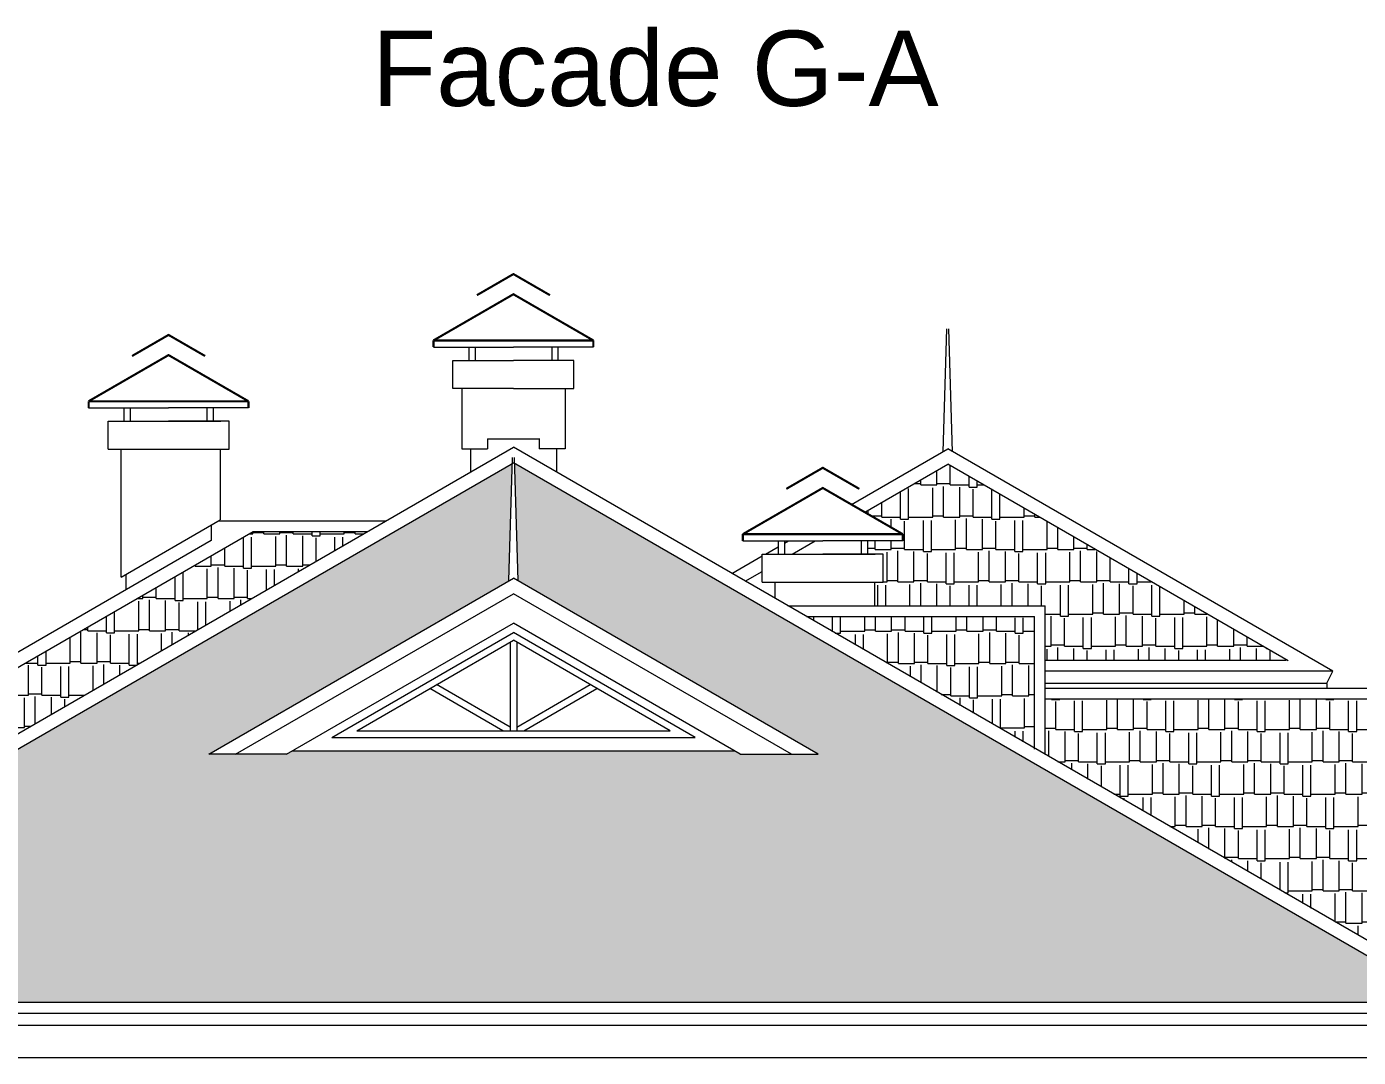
# Model space of a CAD drawing. Header units: millimetres. Extents: x 74752 to 193506, y -83124 to -13126.
# Drawn here: x 145103 to 155014, y -41733 to -34066 of the extents above; entities that cross this region are included whole.
import ezdxf

# ---------------------------------------------------------------- set-up
doc = ezdxf.new("R2010")
doc.units = ezdxf.units.MM
doc.layers.add('txt', color=250, linetype='Continuous')
doc.layers.add('wall', color=5, linetype='Continuous')
doc.styles.get("Standard").update_dxf_attribs({"font": 'arial.ttf'})

msp = doc.modelspace()

# ---------------------------------------------------------------- hatches: boundary and pattern name
at = {"layer": 'wall', "linetype": 'Continuous', "lineweight": 15, "ltscale": 0.13, "true_color": 0x8f9991}
h = msp.add_hatch(dxfattribs=at)
h.set_pattern_fill('AR-RSHKE', color=252, scale=20, style=0)
h.set_pattern_definition([(0, (-6975887.87, 1231911), (510, 240), [120, -100, 140, -60, 180, -80]), (0, (-6975767.87, 1231921), (510, 240), [100, -380, 80, -120]), (0, (-6975527.87, 1231896), (510, 240), [60, -620]), (90, (-6975887.87, 1231911), (-170, 240), [230, -730]), (90, (-6975767.87, 1231911), (-170, 240), [225, -735]), (90, (-6975667.87, 1231911), (-170, 240), [210, -750]), (90, (-6975527.87, 1231896), (-170, 240), [230, -730]), (90, (-6975467.87, 1231896), (-170, 240), [230, -730]), (90, (-6975287.87, 1231911), (-170, 240), [220, -740])])
h.paths.add_polyline_path([(148714.3, -37317.1), (147706.8, -37898.7), (141775.7, -41323.1), (155675.8, -41323.1), (152886, -39712.4), (152451.6, -39461.6), (152368.8, -39413.8), (152291.4, -39369.1), (150741.8, -38474.4), (149764.3, -37910.1), (148732.7, -37315.5), (148759.8, -38186), (150992.5, -39478.4), (150414, -39478.4), (150371, -39453.6), (147080.5, -39453.6), (147037.5, -39478.4), (146458.9, -39478.4), (148689.1, -38186), (148714.2, -37381.1)])
h = msp.add_hatch(dxfattribs=at)
h.set_pattern_fill('AR-RSHKE', color=252, scale=20, style=0)
h.set_pattern_definition([(0, (-6967163.51, 1234524.16), (510, 240), [120, -100, 140, -60, 180, -80]), (0, (-6967043.51, 1234534.16), (510, 240), [100, -380, 80, -120]), (0, (-6966803.51, 1234509.16), (510, 240), [60, -620]), (90, (-6967163.51, 1234524.16), (-170, 240), [230, -730]), (90, (-6967043.51, 1234524.16), (-170, 240), [225, -735]), (90, (-6966943.51, 1234524.16), (-170, 240), [210, -750]), (90, (-6966803.51, 1234509.16), (-170, 240), [230, -730]), (90, (-6966743.51, 1234509.16), (-170, 240), [230, -730]), (90, (-6966563.51, 1234524.16), (-170, 240), [220, -740])])
h.paths.add_polyline_path([(151957.8, -37321.6), (151340.5, -37678), (151623.1, -37841.2), (151623.1, -37891.2), (151359.9, -37892.4), (151359.9, -37989.7), (151478.1, -37989.7), (151478.1, -38198.4), (151413.1, -38198.4), (151413.1, -38374.5), (152683.2, -38374.5), (152683.2, -38780.7), (154490.2, -38783.7)])
h = msp.add_hatch(dxfattribs=at)
h.set_pattern_fill('AR-RSHKE', color=252, scale=20, style=0)
h.set_pattern_definition([(0, (-4116052.9, 836720.06), (510, 240), [120, -100, 140, -60, 180, -80]), (0, (-4115932.9, 836730.06), (510, 240), [100, -380, 80, -120]), (0, (-4115692.9, 836705.06), (510, 240), [60, -620]), (90, (-4116052.91, 836720.06), (-170, 240), [230, -730]), (90, (-4115932.91, 836720.06), (-170, 240), [225, -735]), (90, (-4115832.91, 836720.06), (-170, 240), [210, -750]), (90, (-4115692.91, 836705.06), (-170, 240), [230, -730]), (90, (-4115632.91, 836705.06), (-170, 240), [230, -730]), (90, (-4115452.91, 836720.06), (-170, 240), [220, -740])])
h.paths.add_polyline_path([(141576.1, -41323.1), (147640.7, -37821.7), (146788.8, -37821.7), (140724.2, -41323.1)])
h = msp.add_hatch(dxfattribs=at)
h.set_pattern_fill('AR-RSHKE', color=252, scale=20, style=0)
h.set_pattern_definition([(0, (-4170319.83, 838396.87), (510, 240), [120, -100, 140, -60, 180, -80]), (0, (-4170199.83, 838406.87), (510, 240), [100, -380, 80, -120]), (0, (-4169959.83, 838381.87), (510, 240), [60, -620]), (90, (-4170319.83, 838396.87), (-170, 240), [230, -730]), (90, (-4170199.83, 838396.87), (-170, 240), [225, -735]), (90, (-4170099.83, 838396.87), (-170, 240), [210, -750]), (90, (-4169959.83, 838381.87), (-170, 240), [230, -730]), (90, (-4169899.83, 838381.87), (-170, 240), [230, -730]), (90, (-4169719.83, 838396.87), (-170, 240), [220, -740])])
h.paths.add_polyline_path([(152603.2, -39433.9), (151226.7, -38639.2), (150906.8, -38454.5), (152597.4, -38463.7)])
h = msp.add_hatch(dxfattribs=at)
h.set_pattern_fill('AR-RSHKE', color=252, scale=20, style=0)
h.set_pattern_definition([(0, (-6963829.03, 1231984.78), (510, 240), [120, -100, 140, -60, 180, -80]), (0, (-6963709.03, 1231994.78), (510, 240), [100, -380, 80, -120]), (0, (-6963469.03, 1231969.78), (510, 240), [60, -620]), (90, (-6963829.03, 1231984.78), (-170, 240), [230, -730]), (90, (-6963709.03, 1231984.78), (-170, 240), [225, -735]), (90, (-6963609.03, 1231984.78), (-170, 240), [210, -750]), (90, (-6963469.03, 1231969.78), (-170, 240), [230, -730]), (90, (-6963409.03, 1231969.78), (-170, 240), [230, -730]), (90, (-6963229.03, 1231984.78), (-170, 240), [220, -740])])
h.paths.add_polyline_path([(156663.2, -39066.4), (152683.2, -39066.4), (152683.2, -39480.1), (155875.3, -41323.1), (160577.4, -41323.1)])

# ---------------------------------------------------------------- linework, layer by layer
at = {"layer": 'wall', "color": 250, "linetype": 'Continuous', "lineweight": 15, "ltscale": 0.13}
for p, q in [((151949.6, -36314.3, -54475.4), (151921.1, -37228, -54475.4)), ((151963.4, -36314.3, -54475.4), (151991.9, -37228, -54475.4)), ((148130.7, -36450.3, -54478.6), (148725.7, -36450.3, -54478.6)), ((148394, -36451.6, -54478.6), (148394, -36548.9, -54478.6)), ((148440.7, -36451.6, -54478.6), (148440.7, -36548.9, -54478.6)), ((149320.7, -36450.3, -54478.6), (148725.7, -36450.3, -54478.6)), ((149010.7, -36451.6, -54478.6), (149010.7, -36548.9, -54478.6)), ((149057.5, -36451.6, -54478.6), (149057.5, -36548.9, -54478.6)), ((148275.7, -36757.5, -54478.6), (148275.7, -36548.9, -54478.6)), ((148275.7, -36548.9, -54478.6), (148725.7, -36548.9, -54478.6)), ((149175.7, -36548.9, -54478.6), (148725.7, -36548.9, -54478.6)), ((149175.7, -36757.5, -54478.6), (149175.7, -36548.9, -54478.6)), ((148725.7, -36757.5, -54478.6), (148275.7, -36757.5, -54478.6)), ((148340.7, -36757.5, -54478.6), (148340.7, -37206.8, -54479.6)), ((148725.7, -36757.5, -54478.6), (149175.7, -36757.5, -54478.6)), ((149110.7, -36757.5, -54478.6), (149110.7, -37206.8, -54479.6)), ((145564.2, -36902.8, -54478.2), (146159.2, -36902.8, -54478.2)), ((145827.4, -36904.1, -54478.2), (145827.4, -37001.4, -54478.2)), ((145874.2, -36904.1, -54478.2), (145874.2, -37001.4, -54478.2)), ((146754.2, -36902.8, -54478.2), (146159.2, -36902.8, -54478.2)), ((146444.2, -36904.1, -54478.2), (146444.2, -37001.4, -54478.2)), ((146491, -36904.1, -54478.2), (146491, -37001.4, -54478.2)), ((145709.2, -37210, -54478.2), (145709.2, -37001.4, -54478.2)), ((145709.2, -37001.4, -54478.2), (146159.2, -37001.4, -54478.2)), ((145769.7, -37001.4, -54478.6), (146548.7, -37001.4, -54477.9)), ((146609.2, -37001.4, -54478.2), (146159.2, -37001.4, -54478.2)), ((146609.2, -37210, -54478.2), (146609.2, -37001.4, -54478.2)), ((148533.2, -37133.1, -54478.9), (148533.2, -37206.8, -54478.5)), ((148533.2, -37133.1, -54478.9), (148921.7, -37133.1, -54478.9)), ((148918.2, -37133.1, -54478.9), (148918.2, -37206.8, -54478.5)), ((141442.8, -41400.1, -54478.6), (148725.7, -37195.3, -54478.6)), ((145709.2, -37210, -54478.2), (146609.2, -37210, -54478.2)), ((145805.9, -38161.9, -54478.6), (145805.9, -37210, -54478.6)), ((146544.2, -37210, -54478.2), (146544.2, -37735.6, -54479.4)), ((148340.7, -37206.8, -54479.3), (148533.2, -37206.8, -54479.3)), ((148405.7, -37206.8, -54478.5), (148405.7, -37380, -54477.8)), ((156008.7, -41400.1, -54478.6), (148725.7, -37195.3, -54478.6)), ((149110.7, -37206.8, -54479.3), (148918.2, -37206.8, -54479.3)), ((149045.7, -37206.8, -54478.5), (149045.7, -37380, -54477.8)), ((151240.8, -37620.4, -54479.3), (151957.8, -37206.4, -54479.3)), ((154823.1, -38860.7, -54479.3), (151957.8, -37206.4, -54479.3)), ((141775.7, -41323.1, -54478.6), (148725.7, -37310.4, -54478.6)), ((148717.5, -37272.3, -54474.7), (148689.1, -38186, -54474.7)), ((155675.8, -41323.1, -54478.6), (148725.7, -37310.4, -54478.6)), ((148731.3, -37272.3, -54474.7), (148759.8, -38186, -54474.7)), ((151340.5, -37678, -54479.3), (151957.8, -37321.6, -54479.3)), ((154490.2, -38783.7, -54479.3), (151957.8, -37321.6, -54479.3)), ((145805.9, -38161.9, -51273.7), (146544.2, -37735.6, -51273.7)), ((146533.6, -37741.7, -54479.3), (147777.8, -37741.7, -54479.3)), ((140724.2, -41323.1, -54478.6), (146788.8, -37821.7, -54478.6)), ((146477.5, -37774.1, -57684.3), (146477.5, -37888.7, -57684.3)), ((146788.8, -37821.7, -54479.3), (147640.7, -37821.7, -54479.3)), ((140391.3, -41400.1, -54478.6), (146477.5, -37886.2, -54478.6)), ((150433.1, -37891.2, -54478.5), (151028.1, -37891.2, -54478.5)), ((150601.1, -37989.7, -54479.3), (150696.3, -37934.8, -54479.3)), ((150696.3, -37892.4, -54478.5), (150696.3, -37989.7, -54478.5)), ((150743.1, -37907.8, -54479.3), (150771.8, -37891.2, -54479.3)), ((150743.1, -37892.4, -54478.5), (150743.1, -37989.7, -54478.5)), ((150800.6, -37989.7, -54479.3), (150971.3, -37891.2, -54479.3)), ((151623.1, -37891.2, -54478.5), (151028.1, -37891.2, -54478.5)), ((151313.1, -37892.4, -54478.5), (151313.1, -37989.7, -54478.5)), ((151359.9, -37892.4, -54478.5), (151359.9, -37989.7, -54478.5)), ((150351.5, -38133.9, -54479.3), (150578.1, -38003, -54479.3)), ((150578.1, -38198.4, -54478.5), (150578.1, -37989.7, -54478.5)), ((150578.1, -37989.7, -54478.5), (151028.1, -37989.7, -54478.5)), ((150638.6, -37989.7, -54478.9), (151417.6, -37989.7, -54478.2)), ((151478.1, -37989.7, -54478.5), (151028.1, -37989.7, -54478.5)), ((151478.1, -38198.4, -54478.5), (151478.1, -37989.7, -54478.5)), ((145840.9, -38141.6, -54481.2), (145840.9, -38253.7, -54481.2)), ((150451.2, -38191.5, -54479.3), (150578.1, -38118.2, -54479.3)), ((146458.9, -39478.4, -54478.6), (148725.7, -38169.7, -54478.6)), ((150992.5, -39478.4, -54478.6), (148725.7, -38169.7, -54478.6)), ((150578.1, -38198.4, -54478.5), (151478.1, -38198.4, -54478.5)), ((150674.8, -38320.5, -54478.9), (150674.8, -38198.4, -54478.9)), ((151413.1, -38198.4, -54478.5), (151413.1, -38374.5, -54478.9)), ((146657.5, -39478.4, -54477.9), (148725.7, -38284.3, -54477.9)), ((150794, -39478.4, -54477.9), (148725.7, -38284.3, -54477.9)), ((150768.3, -38374.5, -54478.6), (152683.2, -38374.5, -54478.6)), ((152683.2, -39480.1, -54478.6), (152683.2, -38374.5, -54478.6)), ((147037.5, -39478.4, -54477.9), (148725.7, -38503.7, -54477.9)), ((150414, -39478.4, -54477.9), (148725.7, -38503.7, -54477.9)), ((150906.8, -38454.5, -54478.6), (152603.2, -38454.5, -54478.6)), ((152603.2, -39441.1, -54478.6), (152603.2, -38454.5, -54478.6)), ((147373.7, -39353.6, -54477.9), (148725.7, -38573, -54477.9)), ((147560.3, -39303.6, -54477.9), (148725.7, -38630.7, -54477.9)), ((148700.7, -38645.2, -54478.6), (148700.7, -39303.6, -54478.6)), ((150077.8, -39353.6, -54477.9), (148725.7, -38573, -54477.9)), ((149891.2, -39303.6, -54477.9), (148725.7, -38630.7, -54477.9)), ((148750.7, -38645.2, -54478.6), (148750.7, -39303.6, -54478.6)), ((154476.5, -38780.7, -54479.3), (152683.2, -38780.7, -54479.3)), ((154823.1, -38860.7, -54479.3), (152683.2, -38860.7, -54479.3)), ((154779.2, -38950.6, -54479.3), (154823.1, -38860.7, -54479.3)), ((148647.8, -39303.6, -54477.9), (148104, -38989.7, -54477.9)), ((148700.7, -39276.4, -54477.9), (148154, -38960.8, -54477.9)), ((148750.7, -39276.4, -54477.9), (149297.4, -38960.8, -54477.9)), ((148803.7, -39303.6, -54477.9), (149347.4, -38989.7, -54477.9)), ((154780.1, -38951, -54479.3), (152683.2, -38951, -54479.3)), ((152683.2, -38986.4, -54479.3), (156729.7, -38986.4, -54479.3)), ((154780.1, -38951, -54479.3), (154780.1, -38986.4, -54479.3)), ((152683.2, -39066.4, -54479.3), (156668.7, -39066.4, -54479.3)), ((147560.3, -39303.6, -54478.6), (149891.2, -39303.6, -54478.6)), ((147373.7, -39353.6, -54478.6), (150077.8, -39353.6, -54478.6)), ((147037.5, -39478.4, -54478.6), (146458.9, -39478.4, -54478.6)), ((147080.5, -39453.6, -54478.6), (150371, -39453.6, -54478.6)), ((150414, -39478.4, -54478.6), (150992.5, -39478.4, -54478.6)), ((141775.7, -41323.1, -57683.5), (155675.8, -41323.1, -57683.5)), ((140392.8, -41403.1, -57683.5), (160913.1, -41403.1, -57683.5)), ((140436.4, -41492.5, -57683.5), (160869.5, -41492.5, -57683.5)), ((140436.4, -41732.9, -57683.5), (160119.6, -41732.9, -57683.5))]:
    msp.add_line(p, q, dxfattribs=at)
at = {"layer": 'wall', "color": 250, "linetype": 'Continuous', "lineweight": 15, "ltscale": 0.13, "const_width": 16}
for points, elevation in [([(148997.7, -36063.8), (148725.7, -35906.8), (148453.8, -36063.8)], -54478.6), ([(149320.7, -36400.3), (148725.7, -36056.8), (148130.7, -36400.3)], -54478.6), ([(146431.1, -36516.3), (146159.2, -36359.3), (145887.3, -36516.3)], -54478.2), ([(148130.7, -36450.3), (148130.7, -36400.3)], -54478.6), ([(148130.7, -36400.3), (149320.7, -36400.3)], -54478.6), ([(149320.7, -36450.3), (149320.7, -36400.3)], -54478.6), ([(146754.2, -36852.8), (146159.2, -36509.3), (145564.2, -36852.8)], -54478.2), ([(145564.2, -36902.8), (145564.2, -36852.8)], -54478.2), ([(145564.2, -36852.8), (146754.2, -36852.8)], -54478.2), ([(146754.2, -36902.8), (146754.2, -36852.8)], -54478.2), ([(151300, -37504.6), (151028.1, -37347.7), (150756.2, -37504.6)], -54478.5), ([(151623.1, -37841.2), (151028.1, -37497.7), (150433.1, -37841.2)], -54478.5), ([(150433.1, -37891.2), (150433.1, -37841.2)], -54478.5), ([(150433.1, -37841.2), (151623.1, -37841.2)], -54478.5), ([(151623.1, -37891.2), (151623.1, -37841.2)], -54478.5)]:
    msp.add_lwpolyline(points, dxfattribs=dict(at, elevation=elevation))

# ---------------------------------------------------------------- texts
at = {"layer": 'txt', "color": 250, "linetype": 'Continuous', "lineweight": 5, "ltscale": 0.13}
msp.add_text('Facade G-A', height=560, dxfattribs=at).set_placement((147673.4, -34656.1, -57681.3))

doc.saveas('drawing.dxf')
